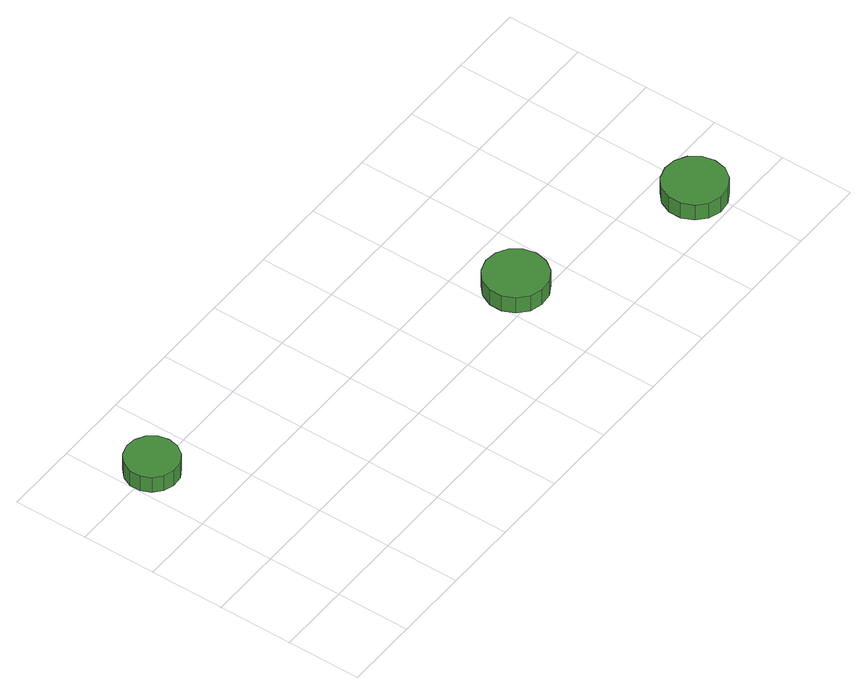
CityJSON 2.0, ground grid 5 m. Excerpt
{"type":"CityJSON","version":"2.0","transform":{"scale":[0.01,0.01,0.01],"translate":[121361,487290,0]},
"CityObjects":{
"tree1":{"type":"SolitaryVegetationObject","attributes":{"function":"something"},"geometry":[{"type":"MultiSurface","lod":"1","boundaries":[[[0,1,2,3,4,5,6,7,8,9,10,11,12,13,14]],[[15,16,17,18,19,20,21,22,23,24,25,26,27,28,29]],[[0,29,28,1]],[[1,28,27,2]],[[2,27,26,3]],[[3,26,25,4]],[[4,25,24,5]],[[5,24,23,6]],[[6,23,22,7]],[[7,22,21,8]],[[8,21,20,9]],[[9,20,19,10]],[[10,19,18,11]],[[11,18,17,12]],[[12,17,16,13]],[[13,16,15,14]],[[14,15,29,0]]]}]},
"tree2":{"type":"SolitaryVegetationObject","attributes":{"function":"something"},"geometry":[{"type":"MultiSurface","lod":"1","boundaries":[[[30,31,32,33,34,35,36,37,38,39,40,41,42,43,44]],[[45,46,47,48,49,50,51,52,53,54,55,56,57,58,59]],[[30,59,58,31]],[[31,58,57,32]],[[32,57,56,33]],[[33,56,55,34]],[[34,55,54,35]],[[35,54,53,36]],[[36,53,52,37]],[[37,52,51,38]],[[38,51,50,39]],[[39,50,49,40]],[[40,49,48,41]],[[41,48,47,42]],[[42,47,46,43]],[[43,46,45,44]],[[44,45,59,30]]]}]},
"tree3":{"type":"SolitaryVegetationObject","attributes":{"function":"something"},"geometry":[{"type":"MultiSurface","lod":"1","boundaries":[[[60,61,62,63,64,65,66,67,68,69,70,71,72,73,74]],[[75,76,77,78,79,80,81,82,83,84,85,86,87,88,89]],[[60,89,88,61]],[[61,88,87,62]],[[62,87,86,63]],[[63,86,85,64]],[[64,85,84,65]],[[65,84,83,66]],[[66,83,82,67]],[[67,82,81,68]],[[68,81,80,69]],[[69,80,79,70]],[[70,79,78,71]],[[71,78,77,72]],[[72,77,76,73]],[[73,76,75,74]],[[74,75,89,60]]]}]}
},
"vertices":[
[358,1502,188],[343,1574,188],[299,1634,188],[236,1671,188],[163,1678,188],[93,1656,188],[38,1606,188],[8,1539,188],[8,1466,188],[38,1399,188],[93,1349,188],[163,1327,188],[236,1334,188],[299,1371,188],[343,1431,188],[343,1431,63],[299,1371,63],[236,1334,63],[163,1327,63],[93,1349,63],[38,1399,63],[8,1466,63],[8,1539,63],[38,1606,63],[93,1656,63],[163,1678,63],[236,1671,63],[299,1634,63],[343,1574,63],[358,1502,63],
[2890,640,200],[2872,725,200],[2821,795,200],[2746,838,200],[2660,847,200],[2577,821,200],[2513,762,200],[2477,683,200],[2477,596,200],[2513,517,200],[2577,459,200],[2660,432,200],[2746,441,200],[2821,485,200],[2872,555,200],[2872,555,75],[2821,485,75],[2746,441,75],[2660,432,75],[2577,459,75],[2513,517,75],[2477,596,75],[2477,683,75],[2513,762,75],[2577,821,75],[2660,847,75],[2746,838,75],[2821,795,75],[2872,725,75],[2890,640,75],
[4139,231,201],[4121,315,201],[4071,385,201],[3996,428,201],[3910,437,201],[3828,411,201],[3764,353,201],[3729,274,201],[3729,188,201],[3764,109,201],[3828,51,201],[3910,24,201],[3996,33,201],[4071,76,201],[4121,146,201],[4121,146,76],[4071,76,76],[3996,33,76],[3910,24,76],[3828,51,76],[3764,109,76],[3729,188,76],[3729,274,76],[3764,353,76],[3828,411,76],[3910,437,76],[3996,428,76],[4071,385,76],[4121,315,76],[4139,231,76]
]}
